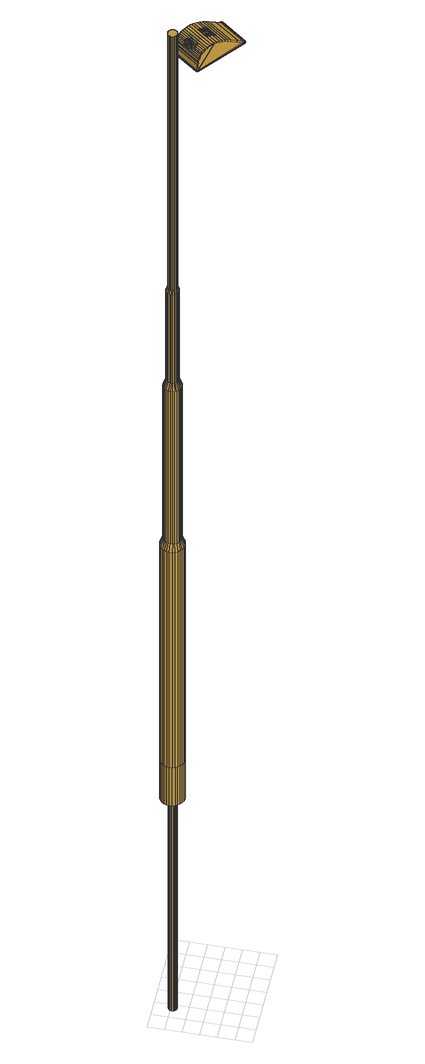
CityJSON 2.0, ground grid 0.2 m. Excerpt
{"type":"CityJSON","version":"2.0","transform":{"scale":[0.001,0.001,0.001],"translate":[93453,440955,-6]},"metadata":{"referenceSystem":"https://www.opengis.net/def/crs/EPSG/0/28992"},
"CityObjects":{
"cityfurniture1":{"type":"CityFurniture","attributes":{"Lichtpunttype":"Straatverlichting","Brondatum":"12-06-2019","Buurt_nummer":"62","Masttype":"TRAMMAST LPH 10M","Lamptype":"CPO-TW 140W KL.728","Buurtnaam":"Hillegersberg Noord","Nummer":"12","Geplaatst_op":"02-12-2010","Wijknummer":"6","Nivo":"0","Datum_laatste_mutatie":"07-06-2019","Straatnaam":"Straatweg","Thema":"Lichtmasten","Beheerobject":"71935/OVL-012","Armatuurtype":"4767 ARM SGS 453 1X CPO-TW 140W K EB OC FG EVSA VLAK GLAS LS-6","Objecthoogte":"10","Klasse":"Verbindingsweg 2-zijdig","Wijknaam":"Hillegersberg-Schiebroek"},"geometry":[{"type":"MultiSurface","lod":"2","boundaries":[[[0,1,2,3]],[[4,0,3,5]],[[6,4,5,7]],[[8,6,7,9]],[[10,8,9,11]],[[12,10,11,13]],[[14,12,13,15]],[[16,14,15,17]],[[18,16,17,19]],[[20,18,19,21]],[[22,20,21,23]],[[24,22,23,25]],[[26,24,25,27]],[[28,26,27,29]],[[30,28,29,31]],[[32,30,31,33]],[[34,32,33,35]],[[36,34,35,37]],[[38,36,37,39]],[[40,38,39,41]],[[42,40,41,43]],[[44,42,43,45]],[[46,44,45,47]],[[1,46,47,2]],[[46,1,0,4,6,8,10,12,14,16,18,20,22,24,26,28,30,32,34,36,38,40,42,44]]]}]},
"cityfurniture2":{"type":"CityFurniture","attributes":{"Lichtpunttype":"Straatverlichting","Brondatum":"12-06-2019","Buurt_nummer":"62","Masttype":"TRAMMAST LPH 10M","Lamptype":"CPO-TW 140W KL.728","Buurtnaam":"Hillegersberg Noord","Nummer":"12","Geplaatst_op":"02-12-2010","Wijknummer":"6","Nivo":"0","Datum_laatste_mutatie":"07-06-2019","Straatnaam":"Straatweg","Thema":"Lichtmasten","Beheerobject":"71935/OVL-012","Armatuurtype":"4767 ARM SGS 453 1X CPO-TW 140W K EB OC FG EVSA VLAK GLAS LS-6","Objecthoogte":"10","Klasse":"Verbindingsweg 2-zijdig","Wijknaam":"Hillegersberg-Schiebroek"},"geometry":[{"type":"MultiSurface","lod":"2","boundaries":[[[48,49,50,51]],[[52,53,54,55]],[[56,57,58,59]],[[60,61,49,48]],[[62,63,64,65]],[[65,64,57,56]],[[51,50,53,52]],[[59,58,61,60]],[[66,56,59,67]],[[68,48,51,69]],[[70,71,72,73]],[[74,75,76,77]],[[78,79,80,81]],[[67,59,60,82]],[[83,84,71,70]],[[77,76,85,86]],[[82,60,48,68]],[[87,88,75,74]],[[89,52,55,90]],[[91,62,65,92]],[[93,94,79,78]],[[69,51,52,89]],[[92,65,56,66]],[[81,80,63,62]],[[95,96,94,93]],[[97,98,84,83]],[[86,85,98,97]],[[90,55,88,87]],[[71,99,100,72]],[[55,54,101,88]],[[102,103,104,105]],[[106,107,103,102]],[[76,108,109,85]],[[110,111,107,106]],[[112,113,111,110]],[[114,115,113,112]],[[98,116,117,84]],[[85,109,116,98]],[[84,117,99,71]],[[118,119,96,95]],[[105,104,119,118]],[[75,120,108,76]],[[72,100,115,114]],[[88,101,120,75]],[[121,122,123,124]],[[125,126,127,128]],[[129,130,131,132]],[[133,134,135,136]],[[137,138,139,140]],[[140,139,141,142]],[[128,127,143,144]],[[145,146,126,125]],[[147,148,149,150]],[[132,131,151,152]],[[142,141,122,121]],[[153,154,146,145]],[[155,156,154,153]],[[136,135,156,155]],[[152,151,134,133]],[[157,158,130,129]],[[150,149,158,157]],[[122,159,160,123]],[[138,161,162,139]],[[163,164,165,166]],[[126,167,168,127]],[[169,170,171,172]],[[173,174,161,138]],[[135,175,176,156]],[[172,171,177,178]],[[179,180,181,182]],[[139,162,183,141]],[[141,183,159,122]],[[146,184,167,126]],[[166,165,148,147]],[[182,181,170,169]],[[134,185,175,135]],[[127,168,186,143]],[[187,188,164,163]],[[178,177,188,187]],[[156,176,189,154]],[[144,143,174,173]],[[154,189,184,146]],[[123,160,180,179]],[[190,191,192,193]],[[194,195,196,197]],[[198,199,200,201]],[[202,203,191,190]],[[201,200,195,194]],[[204,205,206,207]],[[193,192,199,198]],[[208,209,210,211]],[[211,210,205,204]],[[197,196,212,213]],[[207,206,203,202]],[[214,190,193,215]],[[140,208,211,137]],[[213,212,216,217]],[[218,194,197,219]],[[217,216,220,221]],[[222,223,224,225]],[[225,224,226,227]],[[228,229,230,231]],[[231,230,232,233]],[[233,232,234,235]],[[235,234,236,237]],[[237,236,238,239]],[[240,198,201,241]],[[227,226,209,208]],[[215,193,198,240]],[[242,207,202,243]],[[244,245,246,247]],[[221,220,245,244]],[[247,246,248,249]],[[249,248,250,251]],[[251,250,229,228]],[[239,238,252,253]],[[254,204,207,242]],[[243,202,190,214]],[[241,201,194,218]],[[253,252,223,222]],[[137,211,204,254]],[[255,237,239,256]],[[257,231,233,258]],[[259,213,217,260]],[[261,244,247,262]],[[215,145,125,214]],[[263,228,231,257]],[[258,233,235,264]],[[142,227,208,140]],[[260,217,221,265]],[[265,221,244,261]],[[266,249,251,267]],[[262,247,249,266]],[[124,222,225,121]],[[264,235,237,255]],[[219,197,213,259]],[[256,239,253,268]],[[214,125,128,243]],[[121,225,227,142]],[[268,253,222,124]],[[267,251,228,263]],[[243,128,144,242]],[[262,150,157,261]],[[258,178,187,257]],[[256,182,169,255]],[[266,147,150,262]],[[219,133,136,218]],[[265,129,132,260]],[[267,166,147,266]],[[240,153,145,215]],[[241,155,153,240]],[[268,179,182,256]],[[218,136,155,241]],[[259,152,133,219]],[[242,144,173,254]],[[261,157,129,265]],[[264,172,178,258]],[[257,187,163,263]],[[260,132,152,259]],[[254,173,138,137]],[[255,169,172,264]],[[124,123,179,268]],[[226,224,223,252,238,236,234,232,230,229,250,248,246,245,220,216,212,196,195,200,199,192,191,203,206,205,210,209]],[[164,269,270,165]],[[171,271,272,177]],[[170,273,271,171]],[[160,274,275,180]],[[149,276,277,158]],[[161,278,279,162]],[[131,280,281,151]],[[143,186,282,174]],[[181,283,273,170]],[[188,284,269,164]],[[174,282,278,161]],[[165,270,285,148]],[[159,286,274,160]],[[151,281,185,134]],[[177,272,284,188]],[[180,275,283,181]],[[130,287,280,131]],[[158,277,287,130]],[[148,285,276,149]],[[272,77,86,284]],[[271,74,77,272]],[[284,86,97,269]],[[162,279,288,183]],[[276,73,289,277]],[[270,83,70,285]],[[273,87,74,271]],[[281,290,291,185]],[[183,288,286,159]],[[175,292,293,176]],[[277,289,294,287]],[[168,295,91,186]],[[185,291,292,175]],[[269,97,83,270]],[[167,296,295,168]],[[184,297,296,167]],[[280,298,290,281]],[[285,70,73,276]],[[287,294,298,280]],[[176,293,299,189]],[[189,299,297,184]],[[283,90,87,273]],[[186,91,92,282]],[[278,66,67,279]],[[73,72,114,289]],[[294,112,110,298]],[[279,67,82,288]],[[295,81,62,91]],[[290,106,102,291]],[[274,69,89,275]],[[299,95,93,297]],[[292,105,118,293]],[[288,82,68,286]],[[298,110,106,290]],[[275,89,90,283]],[[282,92,66,278]],[[296,78,81,295]],[[297,93,78,296]],[[293,118,95,299]],[[286,68,69,274]],[[291,102,105,292]],[[289,114,112,294]],[[300,301,302,303]],[[304,305,306,307]],[[308,309,310]],[[303,302,311,312]],[[313,314,315]],[[316,317,318,319]],[[308,320,321,322]],[[323,324,325,326]],[[307,306,327,328]],[[319,318,305,304]],[[315,329,313]],[[330,331,324,323]],[[328,327,332,333]],[[334,335,336,337]],[[326,325,315,314]],[[338,339,340,341]],[[341,340,342,343]],[[343,342,335,334]],[[310,322,308]],[[337,336,301,300]],[[333,332,331,330]],[[312,311,317,316]],[[344,345,346,347]],[[348,349,345,344]],[[350,351,352]],[[351,353,352]],[[351,354,353]],[[355,356,349,348]],[[357,358,346,345,349,356,359,360,361,362,363,364],[365,366,351,350,367,368]],[[351,366,369,354]],[[354,370,353]],[[354,358,357,370]],[[370,357,364,353]],[[347,346,358,354]],[[371,359,356,355]],[[372,336,335,373]],[[374,301,336,372]],[[375,311,302,376]],[[377,317,311,375]],[[376,302,301,374]],[[378,318,317,377]],[[379,380,381,382]],[[383,384,385,310]],[[386,387,384,383]],[[388,389,390,391]],[[392,393,394,395]],[[389,392,395,390]],[[396,388,391,397]],[[263,163,166,267]],[[398,399,400,401]],[[402,403,404,405]],[[403,398,401,404]],[[406,407,408,409]],[[410,411,412,413]],[[414,406,409,415]],[[416,417,418,419]],[[420,410,413,421]],[[422,396,397,423]],[[424,425,426,427]],[[411,424,427,412]],[[428,429,430,431]],[[417,420,421,418]],[[429,414,415,430]],[[432,433,434,435]],[[407,432,435,408]],[[436,428,431,437]],[[425,438,439,426]],[[433,422,423,434]],[[440,441,442,443]],[[444,440,443,445]],[[446,444,445,447]],[[448,449,450,451]],[[452,453,454,455]],[[453,456,457,454]],[[441,452,455,442]],[[458,459,460,461]],[[462,463,464,465]],[[466,467,468,469]],[[463,470,471,464]],[[472,473,474,475]],[[459,476,477,460]],[[478,479,480,481]],[[482,483,484,485]],[[456,466,469,457]],[[486,462,465,487]],[[483,458,461,484]],[[488,478,481,489]],[[467,482,485,468]],[[479,486,487,480]],[[473,490,491,474]],[[490,488,489,491]],[[492,493,494,495]],[[496,497,498,499]],[[500,501,502,503]],[[501,492,495,502]],[[504,448,451,505]],[[493,496,499,494]],[[497,504,505,498]],[[506,507,508,509]],[[510,511,512,513]],[[514,515,516,517]],[[507,518,519,508]],[[520,521,522,523]],[[511,524,525,512]],[[399,526,527,400]],[[515,500,503,516]],[[528,520,523,529]],[[530,506,509,531]],[[521,514,517,522]],[[526,532,533,527]],[[532,530,531,533]],[[534,510,513,535]],[[518,534,535,519]],[[536,324,331,537]],[[538,325,324,536]],[[539,315,325,538]],[[321,329,315,539]],[[540,541,542,543]],[[365,544,355]],[[545,546,547]],[[352,548,549]],[[550,551,367,350]],[[551,550,541,540]],[[368,367,544]],[[350,352,549]],[[541,550,350,351]],[[347,354,369,365]],[[365,368,544]],[[355,348,344]],[[549,544,367,350]],[[365,344,347]],[[544,371,355]],[[545,547,365,368,540,543,552]],[[365,355,344]],[[553,554,387,386]],[[555,556,557,558]],[[559,339,560,561]],[[558,557,554,553]],[[561,560,556,555]],[[562,340,339,559]],[[373,335,342,563]],[[563,342,340,562]],[[564,565,566,567]],[[568,569,570,571]],[[572,573,574,575]],[[576,577,578,579]],[[580,581,582,583]],[[584,580,583,585]],[[586,587,588,589]],[[590,584,585,591]],[[573,590,591,574]],[[569,592,593,570]],[[577,564,567,578]],[[565,568,571,566]],[[594,576,579,595]],[[581,594,595,582]],[[596,586,589,597]],[[598,599,600,601]],[[602,596,597,603]],[[604,605,606,607]],[[608,609,610,611]],[[612,613,614,615]],[[605,598,601,606]],[[616,617,618,619]],[[620,602,603,621]],[[622,623,624,625]],[[623,616,619,624]],[[609,620,621,610]],[[626,608,611,627]],[[470,622,625,471]],[[613,626,627,614]],[[599,612,615,600]],[[628,629,630,631]],[[632,633,634,635]],[[636,637,638,639]],[[633,640,641,634]],[[642,643,644,645]],[[643,646,647,644]],[[648,628,631,649]],[[637,642,645,638]],[[646,650,651,647]],[[650,648,649,651]],[[652,636,639,653]],[[654,655,656,657]],[[658,654,657,659]],[[660,652,653,661]],[[640,660,661,641]],[[544,360,359,371]],[[548,362,361,549]],[[662,385,663]],[[663,385,384,664]],[[665,554,557,666]],[[313,667,662,329]],[[549,361,360,544]],[[663,667,662]],[[353,364,363,352]],[[668,669,556]],[[352,363,362,548]],[[560,339,338]],[[670,387,554,665]],[[664,384,387,670]],[[556,560,668]],[[338,668,560]],[[666,557,556,669]],[[308,671,309]],[[672,539,538,673]],[[321,539,672]],[[672,320,321]],[[537,331,332,674]],[[674,332,327,675]],[[676,306,305,677]],[[677,305,318,378]],[[675,327,306,676]],[[678,416,419,679]],[[680,681,682,683]],[[684,685,686,687]],[[688,689,690,691]],[[681,692,693,682]],[[685,680,683,686]],[[692,678,679,693]],[[694,695,696,697]],[[698,699,700,701]],[[542,702,552,543]],[[703,688,691,704]],[[705,703,704,706]],[[707,698,701,708]],[[540,368,367,551]],[[699,709,710,700]],[[711,694,697,712]],[[713,714,715,716]],[[714,707,708,715]],[[695,713,716,696]],[[709,717,718,710]],[[702,546,552]],[[717,705,706,718]],[[542,541,351,366,369,719,546,702]],[[545,552,546]],[[719,547,546]],[[547,719,365]],[[369,365,719]],[[720,562,559,721]],[[722,376,374,723]],[[724,563,562,720]],[[725,375,376,722]],[[726,377,375,725]],[[727,553,386,728]],[[729,558,553,727]],[[730,677,378,671]],[[731,676,677,730]],[[732,536,537,733]],[[734,674,675,735]],[[673,538,536,732]],[[728,386,383,736]],[[737,372,373,738]],[[723,374,372,737]],[[735,675,676,731]],[[721,559,561,739]],[[736,383,310,309]],[[739,561,555,740]],[[740,555,558,729]],[[671,378,377,726]],[[738,373,563,724]],[[733,537,674,734]],[[667,663,319]],[[319,304,307,328,333,330,323,326,314,667]],[[741,742,743,744]],[[744,743,380,379]],[[745,746,742,741]],[[382,747,748,745,741,744,379]],[[749,750,751,752]],[[753,754,755,756]],[[748,757,746,745]],[[747,758,757,748]],[[758,381,380,743,742,746,757]],[[759,760,761,762]],[[754,763,764,755]],[[382,381,758,747]],[[765,766,767,768]],[[769,749,752,770]],[[655,753,756,656]],[[766,759,762,767]],[[760,771,772,761]],[[763,765,768,764]],[[771,769,770,772]],[[310,385,662,322]],[[669,338,341,343,334,337,300,303,312,316,319,663,664,670,665,666]],[[669,668,338]],[[308,320,672]],[[672,673,732,733,734,735,731,730,671,308]],[[667,314,313]],[[739,740,729,727,728,736,309,671,726,725,722,723,737,738,724,720,721]]]}]}
},
"vertices":[
[125,815,3860],[135,823,3860],[135,823,527],[125,815,527],[117,805,3860],[117,805,527],[112,793,3860],[112,793,527],[110,780,3860],[110,780,527],[112,767,3860],[112,767,527],[117,755,3860],[117,755,527],[125,745,3860],[125,745,527],[135,737,3860],[135,737,527],[147,732,3860],[147,732,527],[160,730,3860],[160,730,527],[173,732,3860],[173,732,527],[185,737,3860],[185,737,527],[195,745,3860],[195,745,527],[203,755,3860],[203,755,527],[208,767,3860],[208,767,527],[210,780,3860],[210,780,527],[208,793,3860],[208,793,527],[203,805,3860],[203,805,527],[195,815,3860],[195,815,527],[185,823,3860],[185,823,527],[173,828,3860],[173,828,527],[160,830,3860],[160,830,527],[147,828,3860],[147,828,527],
[298,749,4460],[298,749,3860],[303,781,3860],[303,781,4460],[300,812,4460],[300,812,3860],[291,842,3860],[291,842,4460],[243,668,4460],[243,668,3860],[268,690,3860],[268,690,4460],[286,718,4460],[286,718,3860],[186,643,4460],[186,643,3860],[216,653,3860],[216,653,4460],[243,668,7860],[268,690,7860],[298,749,7860],[303,781,7860],[101,917,7860],[101,917,4460],[73,900,4460],[73,900,7860],[253,894,7860],[253,894,4460],[226,912,4460],[226,912,7860],[122,645,4460],[122,645,3860],[154,641,3860],[154,641,4460],[286,718,7860],[131,926,7860],[131,926,4460],[194,924,4460],[194,924,7860],[275,870,7860],[275,870,4460],[300,812,7860],[291,842,7860],[186,643,7860],[216,653,7860],[92,657,4460],[92,657,3860],[64,676,4460],[64,676,3860],[163,929,7860],[163,929,4460],[101,917,3860],[73,900,3860],[275,870,3860],[17,757,4460],[17,757,3860],[27,727,3860],[27,727,4460],[15,789,4460],[15,789,3860],[226,912,3860],[194,924,3860],[19,821,4460],[19,821,3860],[31,852,4460],[31,852,3860],[50,879,4460],[50,879,3860],[163,929,3860],[131,926,3860],[42,700,4460],[42,700,3860],[253,894,3860],[235,764,11860],[235,764,10460],[238,781,10460],[238,781,11860],[143,710,10460],[134,679,10360],[157,675,10360],[160,707,10460],[95,818,10460],[65,834,10360],[56,810,10360],[89,802,10460],[87,769,10460],[55,762,10360],[62,740,10360],[92,752,10460],[206,722,11860],[206,722,10460],[219,734,10460],[219,734,11860],[229,748,10460],[229,748,11860],[181,677,10360],[176,709,10460],[126,716,10460],[110,688,10360],[131,852,10460],[117,882,10360],[97,871,10360],[117,844,10460],[53,786,10360],[86,785,10460],[112,726,10460],[90,701,10360],[101,739,10460],[73,719,10360],[104,832,10460],[79,855,10360],[265,756,10360],[268,780,10360],[225,697,10360],[242,712,10360],[164,859,10460],[164,892,10360],[140,889,10360],[147,858,10460],[134,679,7960],[157,675,7960],[223,828,10460],[248,847,10360],[231,865,10360],[211,840,10460],[192,714,10460],[204,685,10360],[62,740,7960],[73,719,7960],[211,880,10360],[197,850,10460],[236,797,10460],[267,804,10360],[259,826,10360],[231,814,10460],[256,733,10360],[110,688,7960],[55,762,7960],[181,677,7960],[180,856,10460],[188,889,10360],[90,701,7960],[148,728,11910],[148,728,15910],[135,732,15910],[135,732,11910],[109,760,11910],[109,760,15910],[105,773,15910],[105,773,11910],[124,740,11910],[124,740,15910],[115,749,15910],[115,749,11910],[160,726,11910],[160,726,15910],[185,731,11910],[185,731,15910],[172,727,15910],[172,727,11910],[205,745,11910],[205,745,15910],[196,736,15910],[196,736,11910],[104,785,15910],[104,785,11910],[143,710,11860],[126,716,11860],[106,797,15910],[106,797,11910],[92,752,11860],[87,769,11860],[111,810,15910],[111,810,11910],[219,781,11910],[219,781,15910],[217,769,15910],[217,769,11910],[212,756,15910],[212,756,11910],[163,840,11910],[163,840,15910],[176,839,15910],[176,839,11910],[188,834,15910],[188,834,11910],[199,827,15910],[199,827,11910],[209,817,15910],[209,817,11910],[214,807,15910],[214,807,11910],[112,726,11860],[101,739,11860],[176,709,11860],[160,707,11860],[118,821,11910],[118,821,15910],[128,830,15910],[128,830,11910],[138,836,15910],[138,836,11910],[151,839,15910],[151,839,11910],[219,794,15910],[219,794,11910],[192,714,11860],[223,828,11860],[231,814,11860],[180,856,11860],[197,850,11860],[86,785,11860],[89,802,11860],[104,832,11860],[117,844,11860],[164,859,11860],[211,840,11860],[95,818,11860],[131,852,11860],[147,858,11860],[236,797,11860],[164,892,7960],[140,889,7960],[231,865,7960],[211,880,7960],[248,847,7960],[268,780,7960],[267,804,7960],[97,871,7960],[79,855,7960],[225,697,7960],[242,712,7960],[56,810,7960],[53,786,7960],[204,685,7960],[259,826,7960],[188,889,7960],[117,882,7960],[265,756,7960],[65,834,7960],[256,733,7960],[50,879,7860],[15,789,7860],[17,757,7860],[27,727,7860],[42,700,7860],[31,852,7860],[154,641,7860],[122,645,7860],[92,657,7860],[19,821,7860],[64,676,7860],[557,753,15572],[551,746,15577],[572,730,15585],[578,737,15579],[682,657,15575],[682,644,15581],[714,619,15566],[713,633,15561],[214,507,15321],[215,506,15332],[215,519,15324],[595,711,15590],[600,719,15584],[989,424,15321],[977,434,15342],[991,410,15336],[626,700,15585],[622,690,15591],[651,668,15589],[653,679,15583],[738,100,15321],[766,92,15321],[214,520,15321],[840,536,15473],[847,518,15474],[926,459,15402],[914,481,15406],[748,594,15547],[745,609,15543],[1005,400,15321],[809,559,15498],[815,542,15500],[782,568,15525],[778,584,15522],[526,778,15551],[518,772,15555],[532,760,15567],[540,767,15562],[498,801,15512],[487,797,15514],[496,789,15529],[506,794,15526],[506,781,15543],[515,787,15539],[764,76,15323],[764,76,15316],[777,83,15316],[777,83,15323],[749,80,15323],[749,80,15316],[509,713,15316],[642,667,15316],[474,837,15323],[1011,420,15323],[1015,392,15323],[211,497,15323],[211,497,15316],[1020,406,15316],[1015,392,15316],[203,510,15316],[208,525,15316],[446,833,15316],[459,841,15316],[474,837,15316],[1011,420,15316],[744,123,15316],[969,414,15316],[339,494,15316],[417,376,15316],[970,413,15316],[1020,406,15323],[203,510,15323],[299,459,15567],[283,470,15555],[317,445,15577],[362,410,15590],[338,429,15585],[389,390,15591],[418,368,15589],[412,421,15427],[596,659,15427],[601,654,15443],[418,417,15443],[215,519,15327],[454,827,15327],[454,827,15324],[222,515,15408],[459,821,15408],[571,565,15590],[602,542,15582],[607,548,15582],[576,572,15590],[634,516,15567],[667,490,15549],[672,497,15549],[639,522,15567],[542,587,15592],[547,594,15592],[406,672,15530],[416,665,15544],[421,671,15544],[411,679,15530],[389,686,15499],[397,680,15515],[402,686,15515],[394,692,15499],[437,669,15556],[453,657,15568],[457,664,15568],[442,675,15556],[552,600,15592],[581,578,15590],[586,584,15590],[557,606,15592],[425,678,15544],[430,684,15544],[481,656,15578],[502,640,15586],[507,646,15586],[485,662,15578],[525,621,15591],[530,627,15591],[515,608,15591],[520,614,15591],[612,554,15582],[644,529,15567],[649,535,15567],[617,561,15582],[407,692,15515],[416,685,15530],[421,691,15530],[412,698,15515],[471,643,15578],[492,627,15586],[497,633,15586],[476,650,15578],[398,698,15499],[403,705,15499],[677,503,15549],[682,510,15549],[387,647,15530],[396,640,15544],[401,646,15544],[392,653,15530],[377,654,15515],[382,661,15515],[369,660,15499],[374,667,15499],[615,491,15567],[648,465,15549],[653,471,15549],[619,497,15567],[407,631,15556],[423,620,15568],[428,625,15568],[412,638,15556],[442,605,15578],[447,611,15578],[572,504,15582],[605,478,15567],[610,484,15567],[578,510,15582],[443,564,15586],[467,544,15591],[472,551,15591],[448,570,15586],[463,589,15586],[486,570,15591],[491,576,15591],[468,595,15586],[493,524,15592],[498,531,15592],[349,636,15499],[358,629,15515],[363,635,15515],[354,642,15499],[638,453,15549],[642,459,15549],[388,606,15556],[403,594,15568],[408,601,15568],[393,612,15556],[513,550,15592],[542,527,15590],[547,534,15590],[517,556,15592],[421,580,15578],[426,587,15578],[377,614,15544],[382,621,15544],[367,622,15530],[371,629,15530],[473,601,15586],[496,582,15591],[501,589,15591],[478,608,15586],[522,562,15592],[552,540,15590],[557,546,15590],[527,569,15592],[433,632,15568],[451,618,15578],[456,624,15578],[438,638,15568],[583,516,15582],[588,523,15582],[483,614,15586],[506,595,15591],[511,601,15591],[487,620,15586],[592,529,15582],[624,503,15567],[629,510,15567],[597,535,15582],[406,652,15544],[417,644,15556],[423,650,15556],[411,659,15544],[533,574,15592],[538,581,15592],[387,667,15515],[397,660,15530],[401,666,15530],[392,673,15515],[658,478,15549],[663,484,15549],[428,656,15556],[433,662,15556],[379,673,15499],[384,679,15499],[461,631,15578],[466,637,15578],[443,644,15568],[448,651,15568],[561,553,15590],[566,559,15590],[612,215,15474],[580,240,15500],[689,153,15402],[753,102,15336],[423,371,15479],[649,662,15479],[826,524,15460],[601,233,15460],[208,525,15323],[682,171,15386],[913,456,15380],[710,149,15356],[459,841,15323],[446,833,15323],[515,709,15479],[344,489,15479],[640,203,15425],[226,513,15435],[462,818,15435],[237,505,15480],[473,809,15480],[467,814,15459],[230,510,15459],[253,494,15514],[479,803,15498],[245,500,15498],[262,487,15529],[272,480,15543],[474,499,15592],[502,477,15590],[507,483,15590],[479,505,15592],[533,453,15582],[565,428,15567],[570,434,15567],[538,460,15582],[330,610,15499],[338,603,15515],[343,610,15515],[335,616,15499],[423,538,15586],[447,519,15591],[452,525,15591],[428,545,15586],[369,580,15556],[384,569,15568],[389,575,15568],[373,587,15556],[357,589,15544],[362,596,15544],[575,440,15567],[608,415,15549],[613,421,15549],[580,447,15567],[347,597,15530],[352,603,15530],[599,402,15549],[604,408,15549],[402,555,15578],[407,561,15578],[543,466,15582],[548,472,15582],[357,609,15530],[366,602,15544],[371,609,15544],[362,616,15530],[512,490,15590],[517,496,15590],[339,623,15499],[348,616,15515],[353,622,15515],[344,629,15499],[433,551,15586],[457,532,15591],[462,538,15591],[438,558,15586],[378,593,15556],[393,582,15568],[398,588,15568],[383,599,15556],[585,453,15567],[618,427,15549],[623,434,15549],[590,459,15567],[483,512,15592],[488,518,15592],[522,502,15590],[553,479,15582],[558,485,15582],[527,509,15590],[412,568,15578],[417,574,15578],[556,415,15567],[589,389,15549],[594,396,15549],[560,421,15567],[320,597,15499],[329,591,15515],[334,597,15515],[325,604,15499],[374,556,15568],[392,542,15578],[397,548,15578],[379,562,15568],[337,584,15530],[342,590,15530],[414,526,15586],[437,507,15591],[442,513,15591],[419,532,15586],[464,486,15592],[469,492,15592],[524,441,15582],[528,447,15582],[493,464,15590],[497,471,15590],[359,568,15556],[364,574,15556],[319,578,15515],[328,571,15530],[333,578,15530],[324,584,15515],[310,585,15499],[315,591,15499],[347,577,15544],[352,583,15544],[453,828,15321],[465,830,15332],[466,829,15334],[473,821,15437],[478,818,15459],[465,830,15321],[489,808,15495],[483,813,15479],[471,824,15411],[408,363,15583],[725,110,15342],[665,159,15406],[548,266,15525],[514,292,15547],[481,319,15566],[448,343,15581],[462,670,15568],[467,676,15568],[426,698,15530],[435,691,15544],[440,697,15544],[431,704,15530],[408,711,15499],[417,705,15515],[422,711,15515],[413,718,15499],[595,465,15567],[628,440,15549],[633,447,15549],[600,471,15567],[447,681,15556],[452,688,15556],[368,642,15515],[377,634,15530],[382,641,15530],[372,648,15515],[432,592,15578],[453,577,15586],[457,583,15586],[437,599,15578],[866,493,15425],[562,491,15582],[567,498,15582],[531,515,15590],[536,521,15590],[413,607,15568],[418,613,15568],[477,557,15591],[481,563,15591],[359,648,15499],[364,654,15499],[387,627,15544],[398,618,15556],[403,625,15556],[392,633,15544],[503,537,15592],[508,543,15592],[939,437,15352],[260,476,15526],[251,483,15512],[332,421,15579],[312,436,15572],[269,469,15539],[355,403,15584],[381,384,15585],[225,501,15437],[221,503,15411],[230,498,15459],[436,340,15575],[467,316,15561],[592,217,15473],[562,241,15498],[531,266,15522],[499,290,15543],[215,506,15334],[295,449,15562],[280,461,15551],[243,489,15496],[235,493,15479],[388,441,15434],[572,678,15434],[583,670,15423],[399,432,15423],[388,441,15452],[572,678,15452],[412,421,15459],[399,432,15462],[546,402,15567],[579,377,15549],[584,383,15549],[551,408,15567],[337,564,15544],[349,555,15556],[354,561,15556],[342,570,15544],[583,670,15462],[596,659,15459],[427,494,15591],[454,473,15592],[459,480,15592],[432,500,15591],[364,543,15568],[369,550,15568],[383,529,15578],[404,513,15586],[409,519,15586],[387,536,15578],[514,428,15582],[519,434,15582],[483,452,15590],[488,458,15590]
]}
